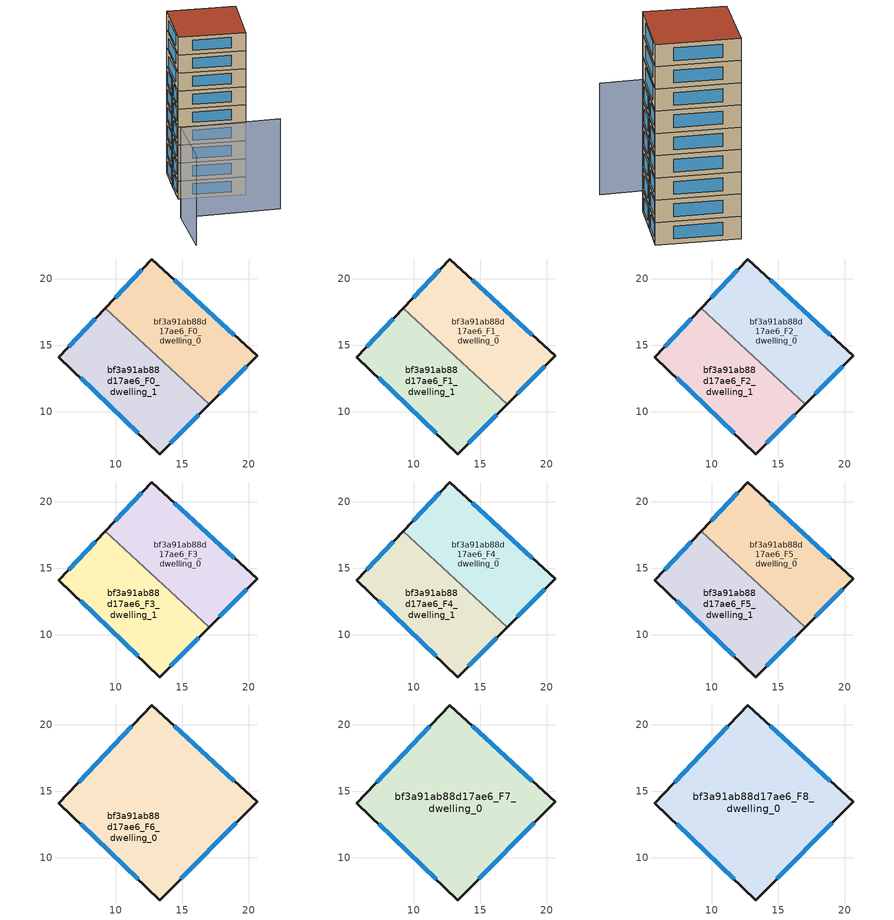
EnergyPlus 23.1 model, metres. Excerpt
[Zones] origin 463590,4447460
bf3a91ab88d17ae6_F0_dwelling_0
 floor ground (EU_floor_Construction): 20.62,14.21 17.02,10.59 9.18,17.79 12.69,21.5 z0
 wall outside (EU_wall_Construction): 17.02,10.59 20.62,14.21 12.69,21.5 9.18,17.79 z0:3
 wall to bf3a91ab88d17ae6_F0_dwelling_1 (EU_wall_Construction): 9.18,17.79 17.02,10.59 z0:3
 window (EU_Window_Construction): 17.79,11.37 19.85,13.44 / 11.94,20.71 9.93,18.59 / 18.92,15.78 14.39,19.94 z0.64:2.36
bf3a91ab88d17ae6_F0_dwelling_1
 floor ground (EU_floor_Construction): 17.02,10.59 13.3,6.84 5.72,14.12 9.18,17.79 z0
 wall outside (EU_wall_Construction): 9.18,17.79 5.72,14.12 13.3,6.84 17.02,10.59 z0:3
 window (EU_Window_Construction): 14.1,7.64 16.22,9.79 / 7.34,12.56 11.68,8.4 / 8.44,17 6.46,14.91 z0.64:2.36
bf3a91ab88d17ae6_F1_dwelling_0
 floor to bf3a91ab88d17ae6_F0_dwelling_0 (EU_floor_Construction): 20.62,14.21 17.02,10.59 9.18,17.79 12.69,21.5 z3
 wall outside (EU_wall_Construction): 17.02,10.59 20.62,14.21 12.69,21.5 9.18,17.79 z3:6
 wall to bf3a91ab88d17ae6_F1_dwelling_1 (EU_wall_Construction): 9.18,17.79 17.02,10.59 z3:6
 window (EU_Window_Construction): 17.79,11.37 19.85,13.44 / 11.94,20.71 9.93,18.59 / 18.92,15.78 14.39,19.94 z3.64:5.36
bf3a91ab88d17ae6_F1_dwelling_1
 floor to bf3a91ab88d17ae6_F0_dwelling_1 (EU_floor_Construction): 17.02,10.59 13.3,6.84 5.72,14.12 9.18,17.79 z3
 wall outside (EU_wall_Construction): 9.18,17.79 5.72,14.12 13.3,6.84 17.02,10.59 z3:6
 window (EU_Window_Construction): 14.1,7.64 16.22,9.79 / 7.34,12.56 11.68,8.4 / 8.44,17 6.46,14.91 z3.64:5.36
bf3a91ab88d17ae6_F2_dwelling_0
 floor to bf3a91ab88d17ae6_F1_dwelling_0 (EU_floor_Construction): 20.62,14.21 17.02,10.59 9.18,17.79 12.69,21.5 z6
 wall outside (EU_wall_Construction): 17.02,10.59 20.62,14.21 12.69,21.5 9.18,17.79 z6:9
 wall to bf3a91ab88d17ae6_F2_dwelling_1 (EU_wall_Construction): 9.18,17.79 17.02,10.59 z6:9
 window (EU_Window_Construction): 17.79,11.37 19.85,13.44 / 11.94,20.71 9.93,18.59 / 18.92,15.78 14.39,19.94 z6.64:8.36
bf3a91ab88d17ae6_F2_dwelling_1
 floor to bf3a91ab88d17ae6_F1_dwelling_1 (EU_floor_Construction): 17.02,10.59 13.3,6.84 5.72,14.12 9.18,17.79 z6
 wall outside (EU_wall_Construction): 9.18,17.79 5.72,14.12 13.3,6.84 17.02,10.59 z6:9
 window (EU_Window_Construction): 14.1,7.64 16.22,9.79 / 7.34,12.56 11.68,8.4 / 8.44,17 6.46,14.91 z6.64:8.36
bf3a91ab88d17ae6_F3_dwelling_0
 floor to bf3a91ab88d17ae6_F2_dwelling_0 (EU_floor_Construction): 20.62,14.21 17.02,10.59 9.18,17.79 12.69,21.5 z9
 wall outside (EU_wall_Construction): 17.02,10.59 20.62,14.21 12.69,21.5 9.18,17.79 z9:12
 wall to bf3a91ab88d17ae6_F3_dwelling_1 (EU_wall_Construction): 9.18,17.79 17.02,10.59 z9:12
 window (EU_Window_Construction): 17.79,11.37 19.85,13.44 / 11.94,20.71 9.93,18.59 / 18.92,15.78 14.39,19.94 z9.64:11.36
bf3a91ab88d17ae6_F3_dwelling_1
 floor to bf3a91ab88d17ae6_F2_dwelling_1 (EU_floor_Construction): 17.02,10.59 13.3,6.84 5.72,14.12 9.18,17.79 z9
 wall outside (EU_wall_Construction): 9.18,17.79 5.72,14.12 13.3,6.84 17.02,10.59 z9:12
 window (EU_Window_Construction): 14.1,7.64 16.22,9.79 / 7.34,12.56 11.68,8.4 / 8.44,17 6.46,14.91 z9.64:11.36
bf3a91ab88d17ae6_F4_dwelling_0
 floor to bf3a91ab88d17ae6_F3_dwelling_0 (EU_floor_Construction): 20.62,14.21 17.02,10.59 9.18,17.79 12.69,21.5 z12
 wall outside (EU_wall_Construction): 17.02,10.59 20.62,14.21 12.69,21.5 9.18,17.79 z12:15
 wall to bf3a91ab88d17ae6_F4_dwelling_1 (EU_wall_Construction): 9.18,17.79 17.02,10.59 z12:15
 window (EU_Window_Construction): 17.79,11.37 19.85,13.44 / 11.94,20.71 9.93,18.59 / 18.92,15.78 14.39,19.94 z12.64:14.36
bf3a91ab88d17ae6_F4_dwelling_1
 floor to bf3a91ab88d17ae6_F3_dwelling_1 (EU_floor_Construction): 17.02,10.59 13.3,6.84 5.72,14.12 9.18,17.79 z12
 wall outside (EU_wall_Construction): 9.18,17.79 5.72,14.12 13.3,6.84 17.02,10.59 z12:15
 window (EU_Window_Construction): 14.1,7.64 16.22,9.79 / 7.34,12.56 11.68,8.4 / 8.44,17 6.46,14.91 z12.64:14.36
bf3a91ab88d17ae6_F5_dwelling_0
 floor to bf3a91ab88d17ae6_F4_dwelling_0 (EU_floor_Construction): 20.62,14.21 17.02,10.59 9.18,17.79 12.69,21.5 z15
 wall outside (EU_wall_Construction): 17.02,10.59 20.62,14.21 12.69,21.5 9.18,17.79 z15:18
 wall to bf3a91ab88d17ae6_F5_dwelling_1 (EU_wall_Construction): 9.18,17.79 17.02,10.59 z15:18
 window (EU_Window_Construction): 17.79,11.37 19.85,13.44 / 11.94,20.71 9.93,18.59 / 18.92,15.78 14.39,19.94 z15.64:17.36
bf3a91ab88d17ae6_F5_dwelling_1
 floor to bf3a91ab88d17ae6_F4_dwelling_1 (EU_floor_Construction): 17.02,10.59 13.3,6.84 5.72,14.12 9.18,17.79 z15
 wall outside (EU_wall_Construction): 9.18,17.79 5.72,14.12 13.3,6.84 17.02,10.59 z15:18
 window (EU_Window_Construction): 14.1,7.64 16.22,9.79 / 7.34,12.56 11.68,8.4 / 8.44,17 6.46,14.91 z15.64:17.36
bf3a91ab88d17ae6_F6_dwelling_0
 floor to bf3a91ab88d17ae6_F5_dwelling_0 (EU_floor_Construction): 20.62,14.21 17.02,10.59 9.18,17.79 12.69,21.5 z18
 floor to bf3a91ab88d17ae6_F5_dwelling_1 (EU_floor_Construction): 17.02,10.59 13.3,6.84 5.72,14.12 9.18,17.79 z18
 wall outside (EU_wall_Construction): 20.62,14.21 12.69,21.5 5.72,14.12 13.3,6.84 20.62,14.21 z18:21
 window (EU_Window_Construction): 18.92,15.78 14.39,19.94 / 14.87,8.42 19.05,12.63 / 7.34,12.56 11.68,8.4 / 11.2,19.92 7.21,15.7 z18.64:20.36
bf3a91ab88d17ae6_F7_dwelling_0
 floor to bf3a91ab88d17ae6_F6_dwelling_0 (EU_floor_Construction): 20.62,14.21 13.3,6.84 5.72,14.12 12.69,21.5 z21
 wall outside (EU_wall_Construction): 20.62,14.21 12.69,21.5 5.72,14.12 13.3,6.84 20.62,14.21 z21:24
 window (EU_Window_Construction): 18.92,15.78 14.39,19.94 / 14.87,8.42 19.05,12.63 / 7.34,12.56 11.68,8.4 / 11.2,19.92 7.21,15.7 z21.64:23.36
bf3a91ab88d17ae6_F8_dwelling_0
 floor to bf3a91ab88d17ae6_F7_dwelling_0 (EU_floor_Construction): 20.62,14.21 13.3,6.84 5.72,14.12 12.69,21.5 z24
 wall outside (EU_wall_Construction): 20.62,14.21 12.69,21.5 5.72,14.12 13.3,6.84 20.62,14.21 z24:27
 window (EU_Window_Construction): 18.92,15.78 14.39,19.94 / 14.87,8.42 19.05,12.63 / 7.34,12.56 11.68,8.4 / 11.2,19.92 7.21,15.7 z24.64:26.36
 roof outside (EU_roof_Construction): 13.3,6.84 20.62,14.21 12.69,21.5 5.72,14.12 z27
shading: -6.81,1.32 0.21,9.53 / 0.21,9.53 12.12,-0.65 z0:15
[Building]
EU S2 Campaign: North Axis=0; Terrain=City; Solar Distribution=FullExterior
[Site:Location]
Yerevan-Zvartnots.Intl.AP: Latitude=40.15; Longitude=44.383; Time Zone=4; Elevation=854
[SizingPeriod:WeatherFileDays]
AnnualSizingPeriod: Begin Month=1; Begin Day of Month=1; End Month=12; End Day of Month=31; Day of Week for Start Day=Monday; Use Weather File Daylight Saving Period=No; Use Weather File Rain and Snow Indicators=No
[MATERIAL]
EU_InternalMass_Material: Roughness=MediumRough; Thickness=0.1; Conductivity=1; Density=1800; Specific Heat=900; Thermal Absorptance=0.9; Solar Absorptance=0.7; Visible Absorptance=0.7
[MATERIAL:NOMASS] Roughness=MediumRough; Thermal Absorptance=0.9; Solar Absorptance=0.7; Visible Absorptance=0.7
Name | Thermal Resistance
EU_wall_NoMass | 1.05043
EU_roof_NoMass | 1.45357
EU_floor_NoMass | 0.478065
[WINDOWMATERIAL:SIMPLEGLAZINGSYSTEM]
EU_Window_SimpleGlazing: UFactor=2.5566; Solar Heat Gain Coefficient=0.75; Visible Transmittance=0.75
[CONSTRUCTION]
EU_wall_Construction: EU_wall_NoMass
EU_roof_Construction: EU_roof_NoMass
EU_floor_Construction: EU_floor_NoMass
EU_Window_Construction: EU_Window_SimpleGlazing
EU_InternalMass_Construction: EU_InternalMass_Material
[ZONE] Type=1; Multiplier=1; Ceiling Height=autocalculate; Floor Area=autocalculate; Part of Total Floor Area=Yes
Name | Volume
bf3a91ab88d17ae6_F0_dwelling_0 | 163.927
bf3a91ab88d17ae6_F1_dwelling_0; bf3a91ab88d17ae6_F2_dwelling_0; bf3a91ab88d17ae6_F3_dwelling_0; bf3a91ab88d17ae6_F4_dwelling_0; bf3a91ab88d17ae6_F5_dwelling_0 | 163.928
bf3a91ab88d17ae6_F6_dwelling_0 | 327.863
bf3a91ab88d17ae6_F7_dwelling_0; bf3a91ab88d17ae6_F8_dwelling_0 | 327.872
bf3a91ab88d17ae6_F0_dwelling_1 | 163.936
bf3a91ab88d17ae6_F1_dwelling_1; bf3a91ab88d17ae6_F2_dwelling_1; bf3a91ab88d17ae6_F3_dwelling_1; bf3a91ab88d17ae6_F4_dwelling_1; bf3a91ab88d17ae6_F5_dwelling_1 | 163.935
[INTERNALMASS] Construction=EU_InternalMass_Construction
Name | Zone or ZoneList | Surface Area
bf3a91ab88d17ae6_F0_dwelling_0_EU_InternalMass | bf3a91ab88d17ae6_F0_dwelling_0 | 54.6425
bf3a91ab88d17ae6_F0_dwelling_1_EU_InternalMass | bf3a91ab88d17ae6_F0_dwelling_1 | 54.6451
bf3a91ab88d17ae6_F1_dwelling_0_EU_InternalMass | bf3a91ab88d17ae6_F1_dwelling_0 | 54.6425
bf3a91ab88d17ae6_F1_dwelling_1_EU_InternalMass | bf3a91ab88d17ae6_F1_dwelling_1 | 54.6451
bf3a91ab88d17ae6_F2_dwelling_0_EU_InternalMass | bf3a91ab88d17ae6_F2_dwelling_0 | 54.6425
bf3a91ab88d17ae6_F2_dwelling_1_EU_InternalMass | bf3a91ab88d17ae6_F2_dwelling_1 | 54.6451
bf3a91ab88d17ae6_F3_dwelling_0_EU_InternalMass | bf3a91ab88d17ae6_F3_dwelling_0 | 54.6425
bf3a91ab88d17ae6_F3_dwelling_1_EU_InternalMass | bf3a91ab88d17ae6_F3_dwelling_1 | 54.6451
bf3a91ab88d17ae6_F4_dwelling_0_EU_InternalMass | bf3a91ab88d17ae6_F4_dwelling_0 | 54.6425
bf3a91ab88d17ae6_F4_dwelling_1_EU_InternalMass | bf3a91ab88d17ae6_F4_dwelling_1 | 54.6451
bf3a91ab88d17ae6_F5_dwelling_0_EU_InternalMass | bf3a91ab88d17ae6_F5_dwelling_0 | 54.6425
bf3a91ab88d17ae6_F5_dwelling_1_EU_InternalMass | bf3a91ab88d17ae6_F5_dwelling_1 | 54.6451
bf3a91ab88d17ae6_F6_dwelling_0_EU_InternalMass | bf3a91ab88d17ae6_F6_dwelling_0 | 109.29
bf3a91ab88d17ae6_F7_dwelling_0_EU_InternalMass | bf3a91ab88d17ae6_F7_dwelling_0 | 109.29
bf3a91ab88d17ae6_F8_dwelling_0_EU_InternalMass | bf3a91ab88d17ae6_F8_dwelling_0 | 109.29
[OTHEREQUIPMENT] Fuel Type=Electricity; Design Level Calculation Method=Watts/Area; Power per Zone Floor Area=1; Fraction Latent=0; Fraction Radiant=0; Fraction Lost=0; Carbon Dioxide Generation Rate=0; EndUse Subcategory=EU_Step8_InternalGains
Name | Zone or ZoneList or Space or SpaceList | Schedule
EU_Step8_InternalGain_bf3a91ab88d17ae6_F0_dwelling_0_f000 | bf3a91ab88d17ae6_F0_dwelling_0 | EU_Step8_GainSchedule_bf3a91ab88d17ae6_F0_dwelling_0_f000
EU_Step8_InternalGain_bf3a91ab88d17ae6_F0_dwelling_1_f000 | bf3a91ab88d17ae6_F0_dwelling_1 | EU_Step8_GainSchedule_bf3a91ab88d17ae6_F0_dwelling_1_f000
EU_Step8_InternalGain_bf3a91ab88d17ae6_F1_dwelling_0_f000 | bf3a91ab88d17ae6_F1_dwelling_0 | EU_Step8_GainSchedule_bf3a91ab88d17ae6_F1_dwelling_0_f000
EU_Step8_InternalGain_bf3a91ab88d17ae6_F1_dwelling_1_f000 | bf3a91ab88d17ae6_F1_dwelling_1 | EU_Step8_GainSchedule_bf3a91ab88d17ae6_F1_dwelling_1_f000
EU_Step8_InternalGain_bf3a91ab88d17ae6_F2_dwelling_0_f000 | bf3a91ab88d17ae6_F2_dwelling_0 | EU_Step8_GainSchedule_bf3a91ab88d17ae6_F2_dwelling_0_f000
EU_Step8_InternalGain_bf3a91ab88d17ae6_F2_dwelling_1_f000 | bf3a91ab88d17ae6_F2_dwelling_1 | EU_Step8_GainSchedule_bf3a91ab88d17ae6_F2_dwelling_1_f000
EU_Step8_InternalGain_bf3a91ab88d17ae6_F3_dwelling_0_f000 | bf3a91ab88d17ae6_F3_dwelling_0 | EU_Step8_GainSchedule_bf3a91ab88d17ae6_F3_dwelling_0_f000
EU_Step8_InternalGain_bf3a91ab88d17ae6_F3_dwelling_1_f000 | bf3a91ab88d17ae6_F3_dwelling_1 | EU_Step8_GainSchedule_bf3a91ab88d17ae6_F3_dwelling_1_f000
EU_Step8_InternalGain_bf3a91ab88d17ae6_F4_dwelling_0_f000 | bf3a91ab88d17ae6_F4_dwelling_0 | EU_Step8_GainSchedule_bf3a91ab88d17ae6_F4_dwelling_0_f000
EU_Step8_InternalGain_bf3a91ab88d17ae6_F4_dwelling_1_f000 | bf3a91ab88d17ae6_F4_dwelling_1 | EU_Step8_GainSchedule_bf3a91ab88d17ae6_F4_dwelling_1_f000
EU_Step8_InternalGain_bf3a91ab88d17ae6_F5_dwelling_0_f000 | bf3a91ab88d17ae6_F5_dwelling_0 | EU_Step8_GainSchedule_bf3a91ab88d17ae6_F5_dwelling_0_f000
EU_Step8_InternalGain_bf3a91ab88d17ae6_F5_dwelling_1_f000 | bf3a91ab88d17ae6_F5_dwelling_1 | EU_Step8_GainSchedule_bf3a91ab88d17ae6_F5_dwelling_1_f000
EU_Step8_InternalGain_bf3a91ab88d17ae6_F6_dwelling_0_f000 | bf3a91ab88d17ae6_F6_dwelling_0 | EU_Step8_GainSchedule_bf3a91ab88d17ae6_F6_dwelling_0_f000
EU_Step8_InternalGain_bf3a91ab88d17ae6_F7_dwelling_0_f000 | bf3a91ab88d17ae6_F7_dwelling_0 | EU_Step8_GainSchedule_bf3a91ab88d17ae6_F7_dwelling_0_f000
EU_Step8_InternalGain_bf3a91ab88d17ae6_F8_dwelling_0_f000 | bf3a91ab88d17ae6_F8_dwelling_0 | EU_Step8_GainSchedule_bf3a91ab88d17ae6_F8_dwelling_0_f000
[ZONEVENTILATION:DESIGNFLOWRATE] Schedule=EU_AlwaysOn; Design Flow Rate Calculation Method=AirChanges/Hour; Air Changes per Hour=0.557805; Ventilation Type=Natural; Fan Pressure Rise=0; Fan Total Efficiency=1; Constant Term Coefficient=1; Temperature Term Coefficient=0; Velocity Term Coefficient=0; Velocity Squared Term Coefficient=0; Minimum Indoor Temperature=-100; Maximum Indoor Temperature=100; Delta Temperature=-100; Minimum Outdoor Temperature=-100; Maximum Outdoor Temperature=100; Maximum Wind Speed=40
Name | Zone or ZoneList or Space or SpaceList
EU_ConstantAir_bf3a91ab88d17ae6_F0_dwelling_0 | bf3a91ab88d17ae6_F0_dwelling_0
EU_ConstantAir_bf3a91ab88d17ae6_F0_dwelling_1 | bf3a91ab88d17ae6_F0_dwelling_1
EU_ConstantAir_bf3a91ab88d17ae6_F1_dwelling_0 | bf3a91ab88d17ae6_F1_dwelling_0
EU_ConstantAir_bf3a91ab88d17ae6_F1_dwelling_1 | bf3a91ab88d17ae6_F1_dwelling_1
EU_ConstantAir_bf3a91ab88d17ae6_F2_dwelling_0 | bf3a91ab88d17ae6_F2_dwelling_0
EU_ConstantAir_bf3a91ab88d17ae6_F2_dwelling_1 | bf3a91ab88d17ae6_F2_dwelling_1
EU_ConstantAir_bf3a91ab88d17ae6_F3_dwelling_0 | bf3a91ab88d17ae6_F3_dwelling_0
EU_ConstantAir_bf3a91ab88d17ae6_F3_dwelling_1 | bf3a91ab88d17ae6_F3_dwelling_1
EU_ConstantAir_bf3a91ab88d17ae6_F4_dwelling_0 | bf3a91ab88d17ae6_F4_dwelling_0
EU_ConstantAir_bf3a91ab88d17ae6_F4_dwelling_1 | bf3a91ab88d17ae6_F4_dwelling_1
EU_ConstantAir_bf3a91ab88d17ae6_F5_dwelling_0 | bf3a91ab88d17ae6_F5_dwelling_0
EU_ConstantAir_bf3a91ab88d17ae6_F5_dwelling_1 | bf3a91ab88d17ae6_F5_dwelling_1
EU_ConstantAir_bf3a91ab88d17ae6_F6_dwelling_0 | bf3a91ab88d17ae6_F6_dwelling_0
EU_ConstantAir_bf3a91ab88d17ae6_F7_dwelling_0 | bf3a91ab88d17ae6_F7_dwelling_0
EU_ConstantAir_bf3a91ab88d17ae6_F8_dwelling_0 | bf3a91ab88d17ae6_F8_dwelling_0
[HVACTEMPLATE:THERMOSTAT] Constant Heating Setpoint=20; Constant Cooling Setpoint=50
EU_HeatOnly_bf3a91ab88d17ae6_F0_dwelling_0; EU_HeatOnly_bf3a91ab88d17ae6_F0_dwelling_1; EU_HeatOnly_bf3a91ab88d17ae6_F1_dwelling_0; EU_HeatOnly_bf3a91ab88d17ae6_F1_dwelling_1; EU_HeatOnly_bf3a91ab88d17ae6_F2_dwelling_0; EU_HeatOnly_bf3a91ab88d17ae6_F2_dwelling_1; EU_HeatOnly_bf3a91ab88d17ae6_F3_dwelling_0; EU_HeatOnly_bf3a91ab88d17ae6_F3_dwelling_1; EU_HeatOnly_bf3a91ab88d17ae6_F4_dwelling_0; EU_HeatOnly_bf3a91ab88d17ae6_F4_dwelling_1; EU_HeatOnly_bf3a91ab88d17ae6_F5_dwelling_0; EU_HeatOnly_bf3a91ab88d17ae6_F5_dwelling_1; EU_HeatOnly_bf3a91ab88d17ae6_F6_dwelling_0; EU_HeatOnly_bf3a91ab88d17ae6_F7_dwelling_0; EU_HeatOnly_bf3a91ab88d17ae6_F8_dwelling_0
[HVACTEMPLATE:ZONE:IDEALLOADSAIRSYSTEM] System Availability Schedule=EU_AlwaysOn; Maximum Heating Supply Air Temperature=50; Minimum Cooling Supply Air Temperature=13; Maximum Heating Supply Air Humidity Ratio=0.0156; Minimum Cooling Supply Air Humidity Ratio=0.0077; Heating Limit=NoLimit; Cooling Limit=NoLimit; Heating Availability Schedule=EU_AlwaysOn; Cooling Availability Schedule=EU_CoolingOff; Dehumidification Control Type=ConstantSensibleHeatRatio; Cooling Sensible Heat Ratio=0.7; Dehumidification Setpoint=60; Humidification Control Type=None; Humidification Setpoint=30; Outdoor Air Method=None; Outdoor Air Flow Rate per Person=0.00944; Outdoor Air Flow Rate per Zone Floor Area=0; Outdoor Air Flow Rate per Zone=0; Demand Controlled Ventilation Type=None; Outdoor Air Economizer Type=NoEconomizer; Heat Recovery Type=None; Sensible Heat Recovery Effectiveness=0.7; Latent Heat Recovery Effectiveness=0.65
Name | Template Thermostat
bf3a91ab88d17ae6_F0_dwelling_0 | EU_HeatOnly_bf3a91ab88d17ae6_F0_dwelling_0
bf3a91ab88d17ae6_F0_dwelling_1 | EU_HeatOnly_bf3a91ab88d17ae6_F0_dwelling_1
bf3a91ab88d17ae6_F1_dwelling_0 | EU_HeatOnly_bf3a91ab88d17ae6_F1_dwelling_0
bf3a91ab88d17ae6_F1_dwelling_1 | EU_HeatOnly_bf3a91ab88d17ae6_F1_dwelling_1
bf3a91ab88d17ae6_F2_dwelling_0 | EU_HeatOnly_bf3a91ab88d17ae6_F2_dwelling_0
bf3a91ab88d17ae6_F2_dwelling_1 | EU_HeatOnly_bf3a91ab88d17ae6_F2_dwelling_1
bf3a91ab88d17ae6_F3_dwelling_0 | EU_HeatOnly_bf3a91ab88d17ae6_F3_dwelling_0
bf3a91ab88d17ae6_F3_dwelling_1 | EU_HeatOnly_bf3a91ab88d17ae6_F3_dwelling_1
bf3a91ab88d17ae6_F4_dwelling_0 | EU_HeatOnly_bf3a91ab88d17ae6_F4_dwelling_0
bf3a91ab88d17ae6_F4_dwelling_1 | EU_HeatOnly_bf3a91ab88d17ae6_F4_dwelling_1
bf3a91ab88d17ae6_F5_dwelling_0 | EU_HeatOnly_bf3a91ab88d17ae6_F5_dwelling_0
bf3a91ab88d17ae6_F5_dwelling_1 | EU_HeatOnly_bf3a91ab88d17ae6_F5_dwelling_1
bf3a91ab88d17ae6_F6_dwelling_0 | EU_HeatOnly_bf3a91ab88d17ae6_F6_dwelling_0
bf3a91ab88d17ae6_F7_dwelling_0 | EU_HeatOnly_bf3a91ab88d17ae6_F7_dwelling_0
bf3a91ab88d17ae6_F8_dwelling_0 | EU_HeatOnly_bf3a91ab88d17ae6_F8_dwelling_0
[SIZING:ZONE] Zone Cooling Design Supply Air Temperature Input Method=SupplyAirTemperature; Zone Cooling Design Supply Air Temperature=13; Zone Heating Design Supply Air Temperature Input Method=SupplyAirTemperature; Zone Heating Design Supply Air Temperature=50; Zone Cooling Design Supply Air Humidity Ratio=0.008; Zone Heating Design Supply Air Humidity Ratio=0.008; Cooling Design Air Flow Method=DesignDay; Cooling Design Air Flow Rate=0; Cooling Minimum Air Flow per Zone Floor Area=0.000762; Cooling Minimum Air Flow=0; Cooling Minimum Air Flow Fraction=0.2; Heating Design Air Flow Method=DesignDay; Heating Design Air Flow Rate=0; Heating Maximum Air Flow per Zone Floor Area=0.002032; Heating Maximum Air Flow=0.141576; Heating Maximum Air Flow Fraction=0.3; Account for Dedicated Outdoor Air System=No; Dedicated Outdoor Air System Control Strategy=NeutralSupplyAir; Dedicated Outdoor Air Low Setpoint Temperature for Design=autosize; Dedicated Outdoor Air High Setpoint Temperature for Design=autosize; Zone Load Sizing Method=Sensible Load Only No Latent Load; Zone Latent Cooling Design Supply Air Humidity Ratio Input Method=HumidityRatioDifference; Zone Cooling Design Supply Air Humidity Ratio Difference=0.005; Zone Latent Heating Design Supply Air Humidity Ratio Input Method=HumidityRatioDifference; Zone Humidification Design Supply Air Humidity Ratio Difference=0.005
bf3a91ab88d17ae6_F0_dwelling_0; bf3a91ab88d17ae6_F0_dwelling_1; bf3a91ab88d17ae6_F1_dwelling_0; bf3a91ab88d17ae6_F1_dwelling_1; bf3a91ab88d17ae6_F2_dwelling_0; bf3a91ab88d17ae6_F2_dwelling_1; bf3a91ab88d17ae6_F3_dwelling_0; bf3a91ab88d17ae6_F3_dwelling_1; bf3a91ab88d17ae6_F4_dwelling_0; bf3a91ab88d17ae6_F4_dwelling_1; bf3a91ab88d17ae6_F5_dwelling_0; bf3a91ab88d17ae6_F5_dwelling_1; bf3a91ab88d17ae6_F6_dwelling_0; bf3a91ab88d17ae6_F7_dwelling_0; bf3a91ab88d17ae6_F8_dwelling_0
[SCHEDULE:CONSTANT]
Name | Hourly Value
EU_AlwaysOn | 1
EU_CoolingOff | 0
[SCHEDULE:FILE] Column Number=1; Rows to Skip at Top=0; Number of Hours of Data=8760; Column Separator=Comma; Interpolate to Timestep=No; Minutes per Item=60; Adjust Schedule for Daylight Savings=Yes
Name | File
EU_Step8_GainSchedule_bf3a91ab88d17ae6_F0_dwelling_0_f000 | ../../schedules/bf3a91ab88d17ae6/bf3a91ab88d17ae6_F0_dwelling_0_f000_gain.csv
EU_Step8_GainSchedule_bf3a91ab88d17ae6_F0_dwelling_1_f000 | ../../schedules/bf3a91ab88d17ae6/bf3a91ab88d17ae6_F0_dwelling_1_f000_gain.csv
EU_Step8_GainSchedule_bf3a91ab88d17ae6_F1_dwelling_0_f000 | ../../schedules/bf3a91ab88d17ae6/bf3a91ab88d17ae6_F1_dwelling_0_f000_gain.csv
EU_Step8_GainSchedule_bf3a91ab88d17ae6_F1_dwelling_1_f000 | ../../schedules/bf3a91ab88d17ae6/bf3a91ab88d17ae6_F1_dwelling_1_f000_gain.csv
EU_Step8_GainSchedule_bf3a91ab88d17ae6_F2_dwelling_0_f000 | ../../schedules/bf3a91ab88d17ae6/bf3a91ab88d17ae6_F2_dwelling_0_f000_gain.csv
EU_Step8_GainSchedule_bf3a91ab88d17ae6_F2_dwelling_1_f000 | ../../schedules/bf3a91ab88d17ae6/bf3a91ab88d17ae6_F2_dwelling_1_f000_gain.csv
EU_Step8_GainSchedule_bf3a91ab88d17ae6_F3_dwelling_0_f000 | ../../schedules/bf3a91ab88d17ae6/bf3a91ab88d17ae6_F3_dwelling_0_f000_gain.csv
EU_Step8_GainSchedule_bf3a91ab88d17ae6_F3_dwelling_1_f000 | ../../schedules/bf3a91ab88d17ae6/bf3a91ab88d17ae6_F3_dwelling_1_f000_gain.csv
EU_Step8_GainSchedule_bf3a91ab88d17ae6_F4_dwelling_0_f000 | ../../schedules/bf3a91ab88d17ae6/bf3a91ab88d17ae6_F4_dwelling_0_f000_gain.csv
EU_Step8_GainSchedule_bf3a91ab88d17ae6_F4_dwelling_1_f000 | ../../schedules/bf3a91ab88d17ae6/bf3a91ab88d17ae6_F4_dwelling_1_f000_gain.csv
EU_Step8_GainSchedule_bf3a91ab88d17ae6_F5_dwelling_0_f000 | ../../schedules/bf3a91ab88d17ae6/bf3a91ab88d17ae6_F5_dwelling_0_f000_gain.csv
EU_Step8_GainSchedule_bf3a91ab88d17ae6_F5_dwelling_1_f000 | ../../schedules/bf3a91ab88d17ae6/bf3a91ab88d17ae6_F5_dwelling_1_f000_gain.csv
EU_Step8_GainSchedule_bf3a91ab88d17ae6_F6_dwelling_0_f000 | ../../schedules/bf3a91ab88d17ae6/bf3a91ab88d17ae6_F6_dwelling_0_f000_gain.csv
EU_Step8_GainSchedule_bf3a91ab88d17ae6_F7_dwelling_0_f000 | ../../schedules/bf3a91ab88d17ae6/bf3a91ab88d17ae6_F7_dwelling_0_f000_gain.csv
EU_Step8_GainSchedule_bf3a91ab88d17ae6_F8_dwelling_0_f000 | ../../schedules/bf3a91ab88d17ae6/bf3a91ab88d17ae6_F8_dwelling_0_f000_gain.csv
